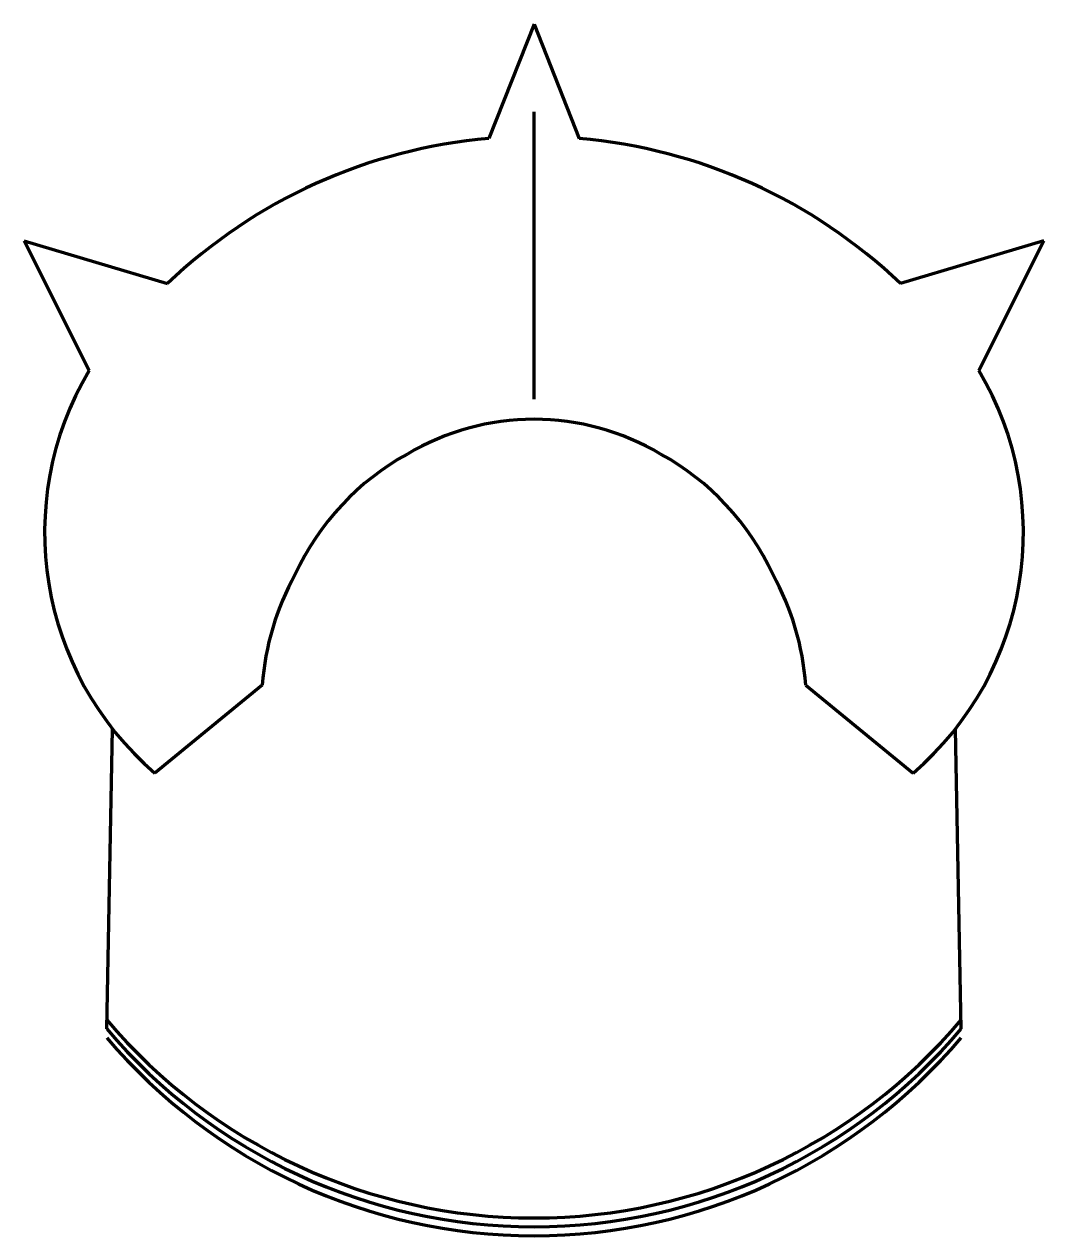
# Model space of a CAD drawing. Extents: x 63 to 177, y 110 to 246.
import ezdxf

# ---------------------------------------------------------------- set-up
doc = ezdxf.new("R2010")
doc.units = 0
doc.layers.get('0').update_dxf_attribs({"lineweight": 13})

msp = doc.modelspace()

# ---------------------------------------------------------------- linework, layer by layer
at = {"color": 1, "lineweight": 100}
for p, q in [((119.636841, 246.061912), (114.586565, 233.265911)), ((119.636841, 246.061912), (124.687116, 233.265911)), ((119.636841, 204.069756), (119.636841, 236.255959)), ((62.564178, 221.808813), (78.616024, 217.032854)), ((62.564178, 221.808813), (69.822182, 207.295622)), ((176.709503, 221.808813), (160.657658, 217.032854)), ((176.709503, 221.808813), (169.4515, 207.295622))]:
    msp.add_line(p, q, dxfattribs=at)
at = {"color": 1, "lineweight": 200}
for p, q in [((89.206148, 172.085454), (77.184874, 162.230666)), ((150.067533, 172.085454), (162.088808, 162.230666)), ((71.809223, 133.600832), (72.465286, 167.163159)), ((167.464458, 133.600832), (166.808396, 167.163159))]:
    msp.add_line(p, q, dxfattribs=at)
for centre, radius, start, end in [((119.636841, 174.105328), 59.375752, 94.879256, 133.698871), ((119.636841, 174.105328), 59.375752, 46.301129, 85.120744), ((100.386841, 189.155328), 35.542491, 149.310634, 229.247321), ((138.886841, 189.155328), 35.542491, 310.752679, 30.689366)]:
    msp.add_arc(centre, radius, start, end, dxfattribs=at)
at = {"color": 1, "lineweight": 100}
for centre, radius, start, end in [((119.636841, 174.105328), 27.733572, 90, 120.741446), ((119.636841, 174.105328), 27.733572, 59.258554, 90), ((119.636841, 172.12339), 29.454441, 118.770348, 155.17724), ((119.636841, 172.12339), 29.454441, 24.82276, 61.229652), ((119.636841, 169.766579), 30.518916, 151.158089, 175.642376), ((119.636841, 169.766579), 30.518916, 4.357624, 28.841911)]:
    msp.add_arc(centre, radius, start, end, dxfattribs=at)
at = {"color": 1, "lineweight": 211}
for centre, start, end in [((119.636841, 175.105328), 220.260765, 270), ((119.636841, 175.105328), 270, 319.739235), ((119.636841, 174.105328), 220.260765, 270), ((119.636841, 174.105328), 270, 319.739235), ((119.636841, 173.105328), 220.260765, 270), ((119.636841, 173.105328), 270, 319.739235)]:
    msp.add_arc(centre, 62.674518, start, end, dxfattribs=at)

doc.saveas('drawing.dxf')
